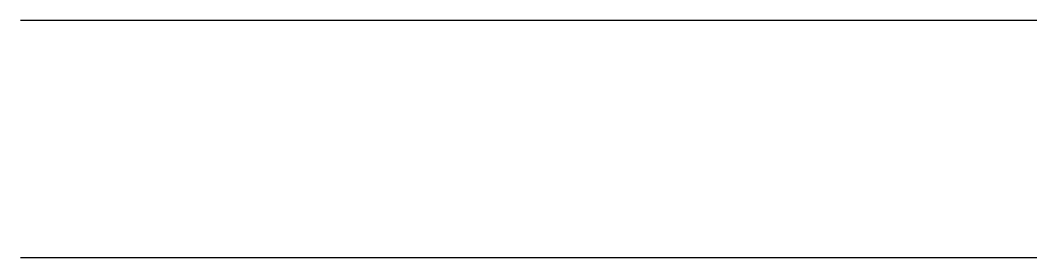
# Model space of a CAD drawing. Extents: x 13.882 to 14.284, y 15.518 to 15.612.
import ezdxf

# ---------------------------------------------------------------- set-up
doc = ezdxf.new("R2010")
doc.units = 0
doc.header["$MEASUREMENT"] = 0
doc.layers.get('0').update_dxf_attribs({"linetype": 'CONTINUOUS'})

msp = doc.modelspace()

# ---------------------------------------------------------------- linework, layer by layer
for p, q in [((14.28432, 15.61204), (13.88233, 15.61204)), ((13.88233, 15.51829), (14.28432, 15.51829))]:
    msp.add_line(p, q)

doc.saveas('drawing.dxf')
